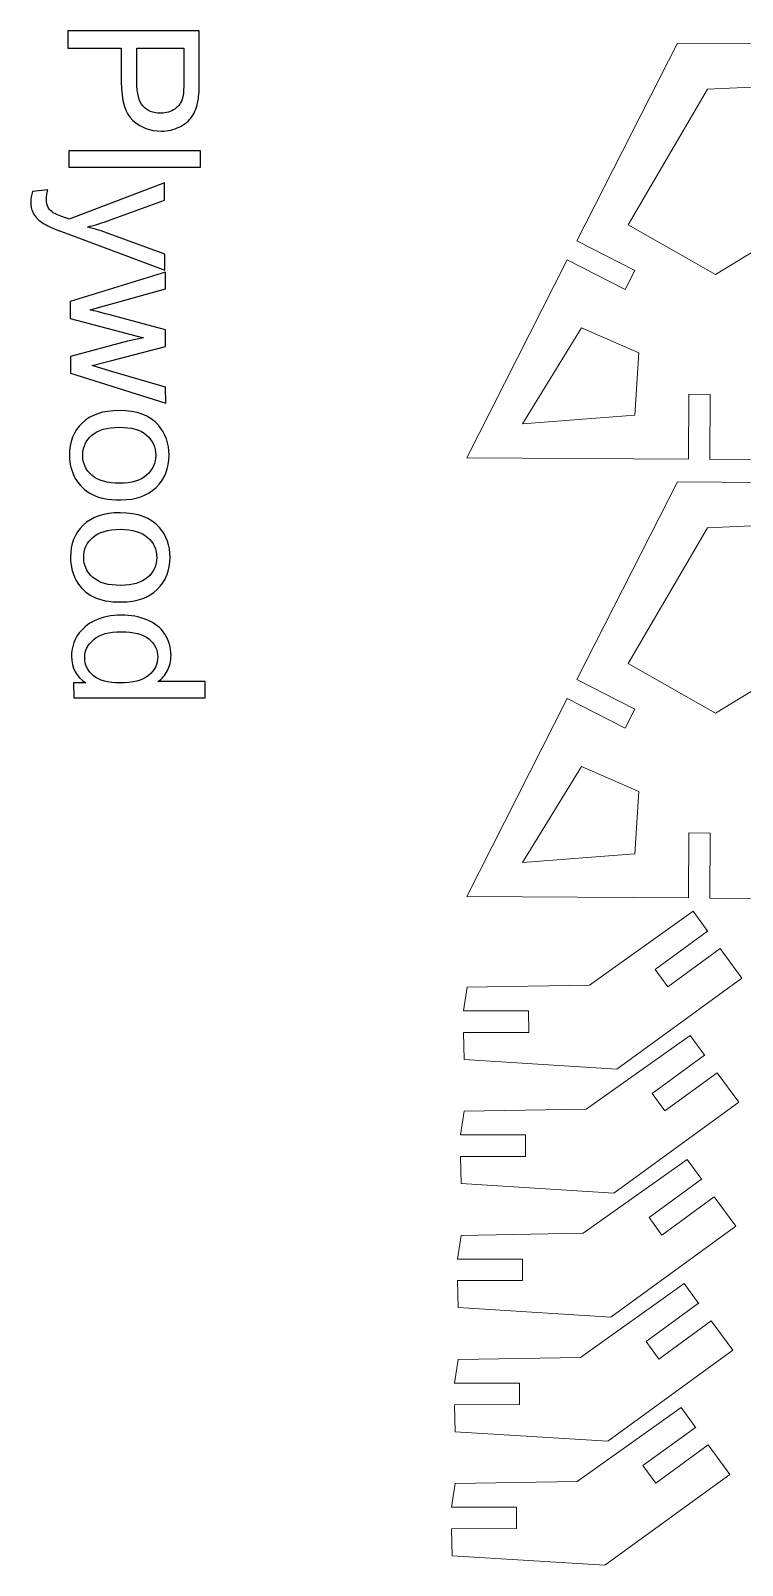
# Model space of a CAD drawing. Header units: inches. Extents: x -16.4 to 14.3, y -11.5 to 11.7.
# Drawn here: x -16.36 to -10.59, y -11.32 to 1.12 of the extents above; entities that cross this region are included whole.
import ezdxf

# ---------------------------------------------------------------- set-up
doc = ezdxf.new("R2010")
doc.units = ezdxf.units.IN
doc.header["$MEASUREMENT"] = 0
for name, color, linetype in [('Inside Cut', 7, 'Continuous'), ('Outside Cut', 7, 'Continuous'), ('Paper', 7, 'Continuous')]:
    doc.layers.add(name, color=color, linetype=linetype)

msp = doc.modelspace()

# ---------------------------------------------------------------- linework, layer by layer
at = {"layer": 'Inside Cut', "color": 1, "lineweight": 18}
for points, knots in [([(-10.808, -0.856), (-10.808, -0.856), (-9.6, -0.12), (-9.6, -0.12), (-9.6, -0.12), (-9.6, -0.12), (-9.735, 0.699), (-9.735, 0.699), (-9.735, 0.699), (-9.735, 0.699), (-10.875, 0.647), (-10.875, 0.647), (-10.875, 0.647), (-10.875, 0.647), (-11.517, -0.452), (-11.517, -0.452), (-11.517, -0.452), (-11.517, -0.452), (-10.808, -0.856), (-10.808, -0.856)], [0, 0, 0, 0, 0.166667, 0.166667, 0.166667, 0.166667, 0.333333, 0.333333, 0.333333, 0.333333, 0.5, 0.5, 0.5, 0.5, 0.666667, 0.666667, 0.666667, 0.666667, 1, 1, 1, 1]), ([(-12.375, -2.066), (-12.375, -2.066), (-11.896, -1.288), (-11.896, -1.288), (-11.896, -1.288), (-11.896, -1.288), (-11.431, -1.491), (-11.431, -1.491)], [0, 0, 0, 0, 0.333333, 0.333333, 0.333333, 0.333333, 1, 1, 1, 1]), ([(-12.375, -2.066), (-12.375, -2.066), (-11.464, -1.997), (-11.464, -1.997), (-11.464, -1.997), (-11.464, -1.997), (-11.431, -1.491), (-11.431, -1.491)], [0, 0, 0, 0, 0.333333, 0.333333, 0.333333, 0.333333, 1, 1, 1, 1]), ([(-10.808, -4.413), (-10.808, -4.413), (-9.6, -3.677), (-9.6, -3.677), (-9.6, -3.677), (-9.6, -3.677), (-9.735, -2.858), (-9.735, -2.858), (-9.735, -2.858), (-9.735, -2.858), (-10.875, -2.909), (-10.875, -2.909), (-10.875, -2.909), (-10.875, -2.909), (-11.517, -4.009), (-11.517, -4.009), (-11.517, -4.009), (-11.517, -4.009), (-10.808, -4.413), (-10.808, -4.413)], [0, 0, 0, 0, 0.166667, 0.166667, 0.166667, 0.166667, 0.333333, 0.333333, 0.333333, 0.333333, 0.5, 0.5, 0.5, 0.5, 0.666667, 0.666667, 0.666667, 0.666667, 1, 1, 1, 1]), ([(-12.375, -5.623), (-12.375, -5.623), (-11.896, -4.845), (-11.896, -4.845), (-11.896, -4.845), (-11.896, -4.845), (-11.431, -5.048), (-11.431, -5.048)], [0, 0, 0, 0, 0.333333, 0.333333, 0.333333, 0.333333, 1, 1, 1, 1]), ([(-12.375, -5.623), (-12.375, -5.623), (-11.464, -5.554), (-11.464, -5.554), (-11.464, -5.554), (-11.464, -5.554), (-11.431, -5.048), (-11.431, -5.048)], [0, 0, 0, 0, 0.333333, 0.333333, 0.333333, 0.333333, 1, 1, 1, 1])]:
    msp.add_open_spline(points, degree=3, knots=knots, dxfattribs=at)
at = {"layer": 'Outside Cut', "lineweight": 18}
for points, knots in [([(-9.32, 1.007), (-9.32, 1.007), (-11.118, 1.019), (-11.118, 1.019), (-11.118, 1.019), (-11.118, 1.019), (-11.933, -0.584), (-11.933, -0.584)], [0, 0, 0, 0, 0.333333, 0.333333, 0.333333, 0.333333, 1, 1, 1, 1]), ([(-12.011, -0.738), (-12.011, -0.738), (-11.542, -0.978), (-11.542, -0.978), (-11.542, -0.978), (-11.542, -0.978), (-11.463, -0.824), (-11.463, -0.824), (-11.463, -0.824), (-11.463, -0.824), (-11.933, -0.584), (-11.933, -0.584), (-11.933, -0.584), (-11.933, -0.584), (-11.931, -0.583), (-11.931, -0.583)], [0, 0, 0, 0, 0.2, 0.2, 0.2, 0.2, 0.4, 0.4, 0.4, 0.4, 0.6, 0.6, 0.6, 0.6, 1, 1, 1, 1]), ([(-12.011, -0.738), (-12.011, -0.738), (-12.827, -2.342), (-12.827, -2.342), (-12.827, -2.342), (-12.827, -2.342), (-11.028, -2.354), (-11.028, -2.354)], [0, 0, 0, 0, 0.333333, 0.333333, 0.333333, 0.333333, 1, 1, 1, 1]), ([(-10.854, -2.355), (-10.854, -2.355), (-9.056, -2.368), (-9.056, -2.368), (-9.056, -2.368), (-9.056, -2.368), (-8.241, -0.764), (-8.241, -0.764)], [0, 0, 0, 0, 0.333333, 0.333333, 0.333333, 0.333333, 1, 1, 1, 1]), ([(-10.854, -2.355), (-10.854, -2.355), (-10.851, -1.828), (-10.851, -1.828), (-10.851, -1.828), (-10.851, -1.828), (-11.025, -1.827), (-11.025, -1.827), (-11.025, -1.827), (-11.025, -1.827), (-11.029, -2.354), (-11.029, -2.354), (-11.029, -2.354), (-11.029, -2.354), (-11.028, -2.354), (-11.028, -2.354)], [0, 0, 0, 0, 0.2, 0.2, 0.2, 0.2, 0.4, 0.4, 0.4, 0.4, 0.6, 0.6, 0.6, 0.6, 1, 1, 1, 1]), ([(-9.32, -2.55), (-9.32, -2.55), (-11.118, -2.538), (-11.118, -2.538), (-11.118, -2.538), (-11.118, -2.538), (-11.933, -4.141), (-11.933, -4.141)], [0, 0, 0, 0, 0.333333, 0.333333, 0.333333, 0.333333, 1, 1, 1, 1]), ([(-12.011, -4.295), (-12.011, -4.295), (-11.542, -4.535), (-11.542, -4.535), (-11.542, -4.535), (-11.542, -4.535), (-11.463, -4.381), (-11.463, -4.381), (-11.463, -4.381), (-11.463, -4.381), (-11.933, -4.141), (-11.933, -4.141), (-11.933, -4.141), (-11.933, -4.141), (-11.931, -4.14), (-11.931, -4.14)], [0, 0, 0, 0, 0.2, 0.2, 0.2, 0.2, 0.4, 0.4, 0.4, 0.4, 0.6, 0.6, 0.6, 0.6, 1, 1, 1, 1]), ([(-12.011, -4.295), (-12.011, -4.295), (-12.827, -5.899), (-12.827, -5.899), (-12.827, -5.899), (-12.827, -5.899), (-11.028, -5.911), (-11.028, -5.911)], [0, 0, 0, 0, 0.333333, 0.333333, 0.333333, 0.333333, 1, 1, 1, 1]), ([(-10.854, -5.912), (-10.854, -5.912), (-9.056, -5.924), (-9.056, -5.924), (-9.056, -5.924), (-9.056, -5.924), (-8.241, -4.321), (-8.241, -4.321)], [0, 0, 0, 0, 0.333333, 0.333333, 0.333333, 0.333333, 1, 1, 1, 1]), ([(-10.854, -5.912), (-10.854, -5.912), (-10.851, -5.385), (-10.851, -5.385), (-10.851, -5.385), (-10.851, -5.385), (-11.025, -5.384), (-11.025, -5.384), (-11.025, -5.384), (-11.025, -5.384), (-11.029, -5.911), (-11.029, -5.911), (-11.029, -5.911), (-11.029, -5.911), (-11.028, -5.911), (-11.028, -5.911)], [0, 0, 0, 0, 0.2, 0.2, 0.2, 0.2, 0.4, 0.4, 0.4, 0.4, 0.6, 0.6, 0.6, 0.6, 1, 1, 1, 1]), ([(-12.852, -6.827), (-12.852, -6.827), (-12.823, -6.635), (-12.823, -6.635), (-12.823, -6.635), (-12.823, -6.635), (-11.832, -6.618), (-11.832, -6.618), (-11.832, -6.618), (-11.832, -6.618), (-10.99, -6.019), (-10.99, -6.019), (-10.99, -6.019), (-10.99, -6.019), (-10.871, -6.183), (-10.871, -6.183)], [0, 0, 0, 0, 0.2, 0.2, 0.2, 0.2, 0.4, 0.4, 0.4, 0.4, 0.6, 0.6, 0.6, 0.6, 1, 1, 1, 1]), ([(-10.77, -6.322), (-10.77, -6.322), (-11.196, -6.632), (-11.196, -6.632), (-11.196, -6.632), (-11.196, -6.632), (-11.299, -6.49), (-11.299, -6.49), (-11.299, -6.49), (-11.299, -6.49), (-10.873, -6.18), (-10.873, -6.18)], [0, 0, 0, 0, 0.25, 0.25, 0.25, 0.25, 0.5, 0.5, 0.5, 0.5, 1, 1, 1, 1]), ([(-10.77, -6.322), (-10.77, -6.322), (-10.596, -6.561), (-10.596, -6.561), (-10.596, -6.561), (-10.596, -6.561), (-11.609, -7.299), (-11.609, -7.299), (-11.609, -7.299), (-11.609, -7.299), (-12.848, -7.222), (-12.848, -7.222), (-12.848, -7.222), (-12.848, -7.222), (-12.852, -7.002), (-12.852, -7.002)], [0, 0, 0, 0, 0.2, 0.2, 0.2, 0.2, 0.4, 0.4, 0.4, 0.4, 0.6, 0.6, 0.6, 0.6, 1, 1, 1, 1]), ([(-12.852, -6.827), (-12.852, -6.827), (-12.325, -6.827), (-12.325, -6.827), (-12.325, -6.827), (-12.325, -6.827), (-12.324, -7.001), (-12.324, -7.001), (-12.324, -7.001), (-12.324, -7.001), (-12.852, -7.002), (-12.852, -7.002)], [0, 0, 0, 0, 0.25, 0.25, 0.25, 0.25, 0.5, 0.5, 0.5, 0.5, 1, 1, 1, 1]), ([(-12.877, -7.833), (-12.877, -7.833), (-12.848, -7.641), (-12.848, -7.641), (-12.848, -7.641), (-12.848, -7.641), (-11.857, -7.624), (-11.857, -7.624), (-11.857, -7.624), (-11.857, -7.624), (-11.015, -7.025), (-11.015, -7.025), (-11.015, -7.025), (-11.015, -7.025), (-10.895, -7.189), (-10.895, -7.189)], [0, 0, 0, 0, 0.2, 0.2, 0.2, 0.2, 0.4, 0.4, 0.4, 0.4, 0.6, 0.6, 0.6, 0.6, 1, 1, 1, 1]), ([(-10.795, -7.328), (-10.795, -7.328), (-11.22, -7.638), (-11.22, -7.638), (-11.22, -7.638), (-11.22, -7.638), (-11.323, -7.496), (-11.323, -7.496), (-11.323, -7.496), (-11.323, -7.496), (-10.898, -7.186), (-10.898, -7.186)], [0, 0, 0, 0, 0.25, 0.25, 0.25, 0.25, 0.5, 0.5, 0.5, 0.5, 1, 1, 1, 1]), ([(-10.795, -7.328), (-10.795, -7.328), (-10.62, -7.567), (-10.62, -7.567), (-10.62, -7.567), (-10.62, -7.567), (-11.633, -8.305), (-11.633, -8.305), (-11.633, -8.305), (-11.633, -8.305), (-12.872, -8.227), (-12.872, -8.227), (-12.872, -8.227), (-12.872, -8.227), (-12.876, -8.008), (-12.876, -8.008)], [0, 0, 0, 0, 0.2, 0.2, 0.2, 0.2, 0.4, 0.4, 0.4, 0.4, 0.6, 0.6, 0.6, 0.6, 1, 1, 1, 1]), ([(-12.877, -7.833), (-12.877, -7.833), (-12.349, -7.833), (-12.349, -7.833), (-12.349, -7.833), (-12.349, -7.833), (-12.349, -8.007), (-12.349, -8.007), (-12.349, -8.007), (-12.349, -8.007), (-12.876, -8.008), (-12.876, -8.008)], [0, 0, 0, 0, 0.25, 0.25, 0.25, 0.25, 0.5, 0.5, 0.5, 0.5, 1, 1, 1, 1]), ([(-12.901, -8.839), (-12.901, -8.839), (-12.872, -8.647), (-12.872, -8.647), (-12.872, -8.647), (-12.872, -8.647), (-11.881, -8.63), (-11.881, -8.63), (-11.881, -8.63), (-11.881, -8.63), (-11.039, -8.031), (-11.039, -8.031), (-11.039, -8.031), (-11.039, -8.031), (-10.92, -8.195), (-10.92, -8.195)], [0, 0, 0, 0, 0.2, 0.2, 0.2, 0.2, 0.4, 0.4, 0.4, 0.4, 0.6, 0.6, 0.6, 0.6, 1, 1, 1, 1]), ([(-10.819, -8.334), (-10.819, -8.334), (-11.245, -8.644), (-11.245, -8.644), (-11.245, -8.644), (-11.245, -8.644), (-11.348, -8.502), (-11.348, -8.502), (-11.348, -8.502), (-11.348, -8.502), (-10.922, -8.192), (-10.922, -8.192)], [0, 0, 0, 0, 0.25, 0.25, 0.25, 0.25, 0.5, 0.5, 0.5, 0.5, 1, 1, 1, 1]), ([(-10.819, -8.334), (-10.819, -8.334), (-10.645, -8.573), (-10.645, -8.573), (-10.645, -8.573), (-10.645, -8.573), (-11.658, -9.31), (-11.658, -9.31), (-11.658, -9.31), (-11.658, -9.31), (-12.896, -9.233), (-12.896, -9.233), (-12.896, -9.233), (-12.896, -9.233), (-12.901, -9.014), (-12.901, -9.014)], [0, 0, 0, 0, 0.2, 0.2, 0.2, 0.2, 0.4, 0.4, 0.4, 0.4, 0.6, 0.6, 0.6, 0.6, 1, 1, 1, 1]), ([(-12.901, -8.839), (-12.901, -8.839), (-12.373, -8.839), (-12.373, -8.839), (-12.373, -8.839), (-12.373, -8.839), (-12.373, -9.013), (-12.373, -9.013), (-12.373, -9.013), (-12.373, -9.013), (-12.901, -9.014), (-12.901, -9.014)], [0, 0, 0, 0, 0.25, 0.25, 0.25, 0.25, 0.5, 0.5, 0.5, 0.5, 1, 1, 1, 1]), ([(-12.925, -9.845), (-12.925, -9.845), (-12.896, -9.653), (-12.896, -9.653), (-12.896, -9.653), (-12.896, -9.653), (-11.905, -9.636), (-11.905, -9.636), (-11.905, -9.636), (-11.905, -9.636), (-11.064, -9.037), (-11.064, -9.037), (-11.064, -9.037), (-11.064, -9.037), (-10.944, -9.201), (-10.944, -9.201)], [0, 0, 0, 0, 0.2, 0.2, 0.2, 0.2, 0.4, 0.4, 0.4, 0.4, 0.6, 0.6, 0.6, 0.6, 1, 1, 1, 1]), ([(-10.843, -9.34), (-10.843, -9.34), (-11.269, -9.65), (-11.269, -9.65), (-11.269, -9.65), (-11.269, -9.65), (-11.372, -9.508), (-11.372, -9.508), (-11.372, -9.508), (-11.372, -9.508), (-10.946, -9.198), (-10.946, -9.198)], [0, 0, 0, 0, 0.25, 0.25, 0.25, 0.25, 0.5, 0.5, 0.5, 0.5, 1, 1, 1, 1]), ([(-10.843, -9.34), (-10.843, -9.34), (-10.669, -9.579), (-10.669, -9.579), (-10.669, -9.579), (-10.669, -9.579), (-11.682, -10.316), (-11.682, -10.316), (-11.682, -10.316), (-11.682, -10.316), (-12.921, -10.239), (-12.921, -10.239), (-12.921, -10.239), (-12.921, -10.239), (-12.925, -10.02), (-12.925, -10.02)], [0, 0, 0, 0, 0.2, 0.2, 0.2, 0.2, 0.4, 0.4, 0.4, 0.4, 0.6, 0.6, 0.6, 0.6, 1, 1, 1, 1]), ([(-12.925, -9.845), (-12.925, -9.845), (-12.398, -9.845), (-12.398, -9.845), (-12.398, -9.845), (-12.398, -9.845), (-12.398, -10.019), (-12.398, -10.019), (-12.398, -10.019), (-12.398, -10.019), (-12.925, -10.02), (-12.925, -10.02)], [0, 0, 0, 0, 0.25, 0.25, 0.25, 0.25, 0.5, 0.5, 0.5, 0.5, 1, 1, 1, 1]), ([(-12.95, -10.851), (-12.95, -10.851), (-12.921, -10.659), (-12.921, -10.659), (-12.921, -10.659), (-12.921, -10.659), (-11.93, -10.642), (-11.93, -10.642), (-11.93, -10.642), (-11.93, -10.642), (-11.088, -10.043), (-11.088, -10.043), (-11.088, -10.043), (-11.088, -10.043), (-10.969, -10.207), (-10.969, -10.207)], [0, 0, 0, 0, 0.2, 0.2, 0.2, 0.2, 0.4, 0.4, 0.4, 0.4, 0.6, 0.6, 0.6, 0.6, 1, 1, 1, 1]), ([(-10.868, -10.346), (-10.868, -10.346), (-11.294, -10.656), (-11.294, -10.656), (-11.294, -10.656), (-11.294, -10.656), (-11.397, -10.514), (-11.397, -10.514), (-11.397, -10.514), (-11.397, -10.514), (-10.971, -10.204), (-10.971, -10.204)], [0, 0, 0, 0, 0.25, 0.25, 0.25, 0.25, 0.5, 0.5, 0.5, 0.5, 1, 1, 1, 1]), ([(-10.868, -10.346), (-10.868, -10.346), (-10.693, -10.585), (-10.693, -10.585), (-10.693, -10.585), (-10.693, -10.585), (-11.706, -11.322), (-11.706, -11.322), (-11.706, -11.322), (-11.706, -11.322), (-12.945, -11.245), (-12.945, -11.245), (-12.945, -11.245), (-12.945, -11.245), (-12.95, -11.026), (-12.95, -11.026)], [0, 0, 0, 0, 0.2, 0.2, 0.2, 0.2, 0.4, 0.4, 0.4, 0.4, 0.6, 0.6, 0.6, 0.6, 1, 1, 1, 1]), ([(-12.95, -10.851), (-12.95, -10.851), (-12.422, -10.85), (-12.422, -10.85), (-12.422, -10.85), (-12.422, -10.85), (-12.422, -11.025), (-12.422, -11.025), (-12.422, -11.025), (-12.422, -11.025), (-12.95, -11.026), (-12.95, -11.026)], [0, 0, 0, 0, 0.25, 0.25, 0.25, 0.25, 0.5, 0.5, 0.5, 0.5, 1, 1, 1, 1])]:
    msp.add_open_spline(points, degree=3, knots=knots, dxfattribs=at)
at = {"layer": 'Paper'}
for points, knots in [([(-16.062, 1.12), (-16.062, 1.12), (-14.996, 1.121), (-14.996, 1.121), (-14.996, 1.121), (-14.996, 1.121), (-14.996, 0.719), (-14.996, 0.719), (-14.996, 0.719), (-14.995, 0.648), (-14.999, 0.594), (-15.005, 0.557), (-15.005, 0.557), (-15.014, 0.504), (-15.031, 0.461), (-15.055, 0.425), (-15.055, 0.425), (-15.08, 0.39), (-15.114, 0.361), (-15.158, 0.34), (-15.158, 0.34), (-15.202, 0.318), (-15.251, 0.307), (-15.304, 0.307), (-15.304, 0.307), (-15.394, 0.307), (-15.471, 0.336), (-15.534, 0.393), (-15.534, 0.393), (-15.597, 0.451), (-15.628, 0.555), (-15.628, 0.706), (-15.628, 0.706), (-15.628, 0.706), (-15.629, 0.98), (-15.629, 0.98), (-15.629, 0.98), (-15.629, 0.98), (-16.062, 0.979), (-16.062, 0.979), (-16.062, 0.979), (-16.062, 0.979), (-16.062, 1.12), (-16.062, 1.12)], [0, 0, 0, 0, 0.083333, 0.083333, 0.083333, 0.083333, 0.166667, 0.166667, 0.166667, 0.166667, 0.25, 0.25, 0.25, 0.25, 0.333333, 0.333333, 0.333333, 0.333333, 0.416667, 0.416667, 0.416667, 0.416667, 0.5, 0.5, 0.5, 0.5, 0.583333, 0.583333, 0.583333, 0.583333, 0.666667, 0.666667, 0.666667, 0.666667, 0.75, 0.75, 0.75, 0.75, 0.833333, 0.833333, 0.833333, 0.833333, 1, 1, 1, 1]), ([(-15.503, 0.98), (-15.503, 0.98), (-15.502, 0.704), (-15.502, 0.704), (-15.502, 0.704), (-15.502, 0.613), (-15.486, 0.548), (-15.452, 0.51), (-15.452, 0.51), (-15.417, 0.471), (-15.37, 0.452), (-15.308, 0.452), (-15.308, 0.452), (-15.264, 0.453), (-15.225, 0.464), (-15.194, 0.486), (-15.194, 0.486), (-15.162, 0.509), (-15.141, 0.539), (-15.131, 0.576), (-15.131, 0.576), (-15.124, 0.599), (-15.121, 0.643), (-15.121, 0.707), (-15.121, 0.707), (-15.121, 0.707), (-15.122, 0.98), (-15.122, 0.98), (-15.122, 0.98), (-15.122, 0.98), (-15.503, 0.98), (-15.503, 0.98)], [0, 0, 0, 0, 0.111111, 0.111111, 0.111111, 0.111111, 0.222222, 0.222222, 0.222222, 0.222222, 0.333333, 0.333333, 0.333333, 0.333333, 0.444444, 0.444444, 0.444444, 0.444444, 0.555556, 0.555556, 0.555556, 0.555556, 0.666667, 0.666667, 0.666667, 0.666667, 0.777778, 0.777778, 0.777778, 0.777778, 1, 1, 1, 1]), ([(-16.053, 0.146), (-16.053, 0.146), (-14.986, 0.148), (-14.986, 0.148), (-14.986, 0.148), (-14.986, 0.148), (-14.986, 0.016), (-14.986, 0.016), (-14.986, 0.016), (-14.986, 0.016), (-16.053, 0.015), (-16.053, 0.015), (-16.053, 0.015), (-16.053, 0.015), (-16.053, 0.146), (-16.053, 0.146)], [0, 0, 0, 0, 0.2, 0.2, 0.2, 0.2, 0.4, 0.4, 0.4, 0.4, 0.6, 0.6, 0.6, 0.6, 1, 1, 1, 1]), ([(-16.347, -0.182), (-16.347, -0.182), (-16.224, -0.168), (-16.224, -0.168), (-16.224, -0.168), (-16.232, -0.196), (-16.236, -0.221), (-16.236, -0.242), (-16.236, -0.242), (-16.236, -0.272), (-16.231, -0.295), (-16.221, -0.312), (-16.221, -0.312), (-16.211, -0.33), (-16.198, -0.344), (-16.18, -0.355), (-16.18, -0.355), (-16.167, -0.363), (-16.135, -0.377), (-16.083, -0.395), (-16.083, -0.395), (-16.075, -0.397), (-16.065, -0.401), (-16.051, -0.407), (-16.051, -0.407), (-16.051, -0.407), (-15.277, -0.113), (-15.277, -0.113), (-15.277, -0.113), (-15.277, -0.113), (-15.277, -0.254), (-15.277, -0.254), (-15.277, -0.254), (-15.277, -0.254), (-15.724, -0.415), (-15.724, -0.415), (-15.724, -0.415), (-15.781, -0.436), (-15.84, -0.455), (-15.903, -0.471), (-15.903, -0.471), (-15.843, -0.486), (-15.784, -0.504), (-15.727, -0.525), (-15.727, -0.525), (-15.727, -0.525), (-15.276, -0.69), (-15.276, -0.69), (-15.276, -0.69), (-15.276, -0.69), (-15.276, -0.82), (-15.276, -0.82), (-15.276, -0.82), (-15.276, -0.82), (-16.062, -0.527), (-16.062, -0.527), (-16.062, -0.527), (-16.147, -0.496), (-16.205, -0.472), (-16.238, -0.454), (-16.238, -0.454), (-16.281, -0.431), (-16.312, -0.404), (-16.333, -0.374), (-16.333, -0.374), (-16.353, -0.344), (-16.363, -0.308), (-16.363, -0.267), (-16.363, -0.267), (-16.363, -0.241), (-16.358, -0.213), (-16.347, -0.182)], [0, 0, 0, 0, 0.052632, 0.052632, 0.052632, 0.052632, 0.105263, 0.105263, 0.105263, 0.105263, 0.157895, 0.157895, 0.157895, 0.157895, 0.210526, 0.210526, 0.210526, 0.210526, 0.263158, 0.263158, 0.263158, 0.263158, 0.315789, 0.315789, 0.315789, 0.315789, 0.368421, 0.368421, 0.368421, 0.368421, 0.421053, 0.421053, 0.421053, 0.421053, 0.473684, 0.473684, 0.473684, 0.473684, 0.526316, 0.526316, 0.526316, 0.526316, 0.578947, 0.578947, 0.578947, 0.578947, 0.631579, 0.631579, 0.631579, 0.631579, 0.684211, 0.684211, 0.684211, 0.684211, 0.736842, 0.736842, 0.736842, 0.736842, 0.789474, 0.789474, 0.789474, 0.789474, 0.842105, 0.842105, 0.842105, 0.842105, 0.894737, 0.894737, 0.894737, 0.894737, 1, 1, 1, 1]), ([(-16.042, -1.075), (-16.042, -1.075), (-15.269, -0.838), (-15.269, -0.838), (-15.269, -0.838), (-15.269, -0.838), (-15.27, -0.973), (-15.27, -0.973), (-15.27, -0.973), (-15.27, -0.973), (-15.715, -1.097), (-15.715, -1.097), (-15.715, -1.097), (-15.715, -1.097), (-15.881, -1.143), (-15.881, -1.143), (-15.881, -1.143), (-15.873, -1.144), (-15.82, -1.158), (-15.722, -1.182), (-15.722, -1.182), (-15.722, -1.182), (-15.269, -1.305), (-15.269, -1.305), (-15.269, -1.305), (-15.269, -1.305), (-15.269, -1.439), (-15.269, -1.439), (-15.269, -1.439), (-15.269, -1.439), (-15.717, -1.556), (-15.717, -1.556), (-15.717, -1.556), (-15.717, -1.556), (-15.864, -1.594), (-15.864, -1.594), (-15.864, -1.594), (-15.864, -1.594), (-15.715, -1.639), (-15.715, -1.639), (-15.715, -1.639), (-15.715, -1.639), (-15.269, -1.77), (-15.269, -1.77), (-15.269, -1.77), (-15.269, -1.77), (-15.268, -1.898), (-15.268, -1.898), (-15.268, -1.898), (-15.268, -1.898), (-16.041, -1.657), (-16.041, -1.657), (-16.041, -1.657), (-16.041, -1.657), (-16.041, -1.521), (-16.041, -1.521), (-16.041, -1.521), (-16.041, -1.521), (-15.579, -1.397), (-15.579, -1.397), (-15.579, -1.397), (-15.579, -1.397), (-15.447, -1.368), (-15.447, -1.368), (-15.447, -1.368), (-15.447, -1.368), (-16.042, -1.212), (-16.042, -1.212), (-16.042, -1.212), (-16.042, -1.212), (-16.042, -1.075), (-16.042, -1.075)], [0, 0, 0, 0, 0.052632, 0.052632, 0.052632, 0.052632, 0.105263, 0.105263, 0.105263, 0.105263, 0.157895, 0.157895, 0.157895, 0.157895, 0.210526, 0.210526, 0.210526, 0.210526, 0.263158, 0.263158, 0.263158, 0.263158, 0.315789, 0.315789, 0.315789, 0.315789, 0.368421, 0.368421, 0.368421, 0.368421, 0.421053, 0.421053, 0.421053, 0.421053, 0.473684, 0.473684, 0.473684, 0.473684, 0.526316, 0.526316, 0.526316, 0.526316, 0.578947, 0.578947, 0.578947, 0.578947, 0.631579, 0.631579, 0.631579, 0.631579, 0.684211, 0.684211, 0.684211, 0.684211, 0.736842, 0.736842, 0.736842, 0.736842, 0.789474, 0.789474, 0.789474, 0.789474, 0.842105, 0.842105, 0.842105, 0.842105, 0.894737, 0.894737, 0.894737, 0.894737, 1, 1, 1, 1]), ([(-15.645, -1.959), (-15.502, -1.959), (-15.396, -1.999), (-15.327, -2.078), (-15.327, -2.078), (-15.27, -2.144), (-15.241, -2.225), (-15.241, -2.321), (-15.241, -2.321), (-15.241, -2.427), (-15.276, -2.514), (-15.345, -2.582), (-15.345, -2.582), (-15.415, -2.649), (-15.511, -2.683), (-15.633, -2.683), (-15.633, -2.683), (-15.733, -2.683), (-15.811, -2.668), (-15.868, -2.638), (-15.868, -2.638), (-15.925, -2.609), (-15.969, -2.565), (-16.001, -2.509), (-16.001, -2.509), (-16.033, -2.451), (-16.048, -2.389), (-16.049, -2.322), (-16.049, -2.322), (-16.049, -2.214), (-16.014, -2.126), (-15.945, -2.06), (-15.945, -2.06), (-15.876, -1.993), (-15.776, -1.959), (-15.645, -1.959)], [0, 0, 0, 0, 0.1, 0.1, 0.1, 0.1, 0.2, 0.2, 0.2, 0.2, 0.3, 0.3, 0.3, 0.3, 0.4, 0.4, 0.4, 0.4, 0.5, 0.5, 0.5, 0.5, 0.6, 0.6, 0.6, 0.6, 0.7, 0.7, 0.7, 0.7, 0.8, 0.8, 0.8, 0.8, 1, 1, 1, 1]), ([(-15.645, -2.094), (-15.744, -2.094), (-15.818, -2.116), (-15.867, -2.159), (-15.867, -2.159), (-15.916, -2.202), (-15.941, -2.256), (-15.941, -2.322), (-15.941, -2.322), (-15.941, -2.387), (-15.916, -2.441), (-15.867, -2.484), (-15.867, -2.484), (-15.817, -2.527), (-15.742, -2.548), (-15.64, -2.548), (-15.64, -2.548), (-15.545, -2.548), (-15.472, -2.526), (-15.423, -2.483), (-15.423, -2.483), (-15.374, -2.44), (-15.349, -2.386), (-15.349, -2.321), (-15.349, -2.321), (-15.35, -2.256), (-15.374, -2.201), (-15.423, -2.158), (-15.423, -2.158), (-15.472, -2.115), (-15.546, -2.094), (-15.645, -2.094)], [0, 0, 0, 0, 0.111111, 0.111111, 0.111111, 0.111111, 0.222222, 0.222222, 0.222222, 0.222222, 0.333333, 0.333333, 0.333333, 0.333333, 0.444444, 0.444444, 0.444444, 0.444444, 0.555556, 0.555556, 0.555556, 0.555556, 0.666667, 0.666667, 0.666667, 0.666667, 0.777778, 0.777778, 0.777778, 0.777778, 1, 1, 1, 1]), ([(-15.637, -2.788), (-15.494, -2.788), (-15.388, -2.827), (-15.319, -2.907), (-15.319, -2.907), (-15.262, -2.973), (-15.233, -3.054), (-15.233, -3.15), (-15.233, -3.15), (-15.233, -3.256), (-15.267, -3.343), (-15.337, -3.41), (-15.337, -3.41), (-15.406, -3.478), (-15.503, -3.511), (-15.625, -3.511), (-15.625, -3.511), (-15.725, -3.512), (-15.803, -3.497), (-15.86, -3.467), (-15.86, -3.467), (-15.917, -3.437), (-15.961, -3.394), (-15.993, -3.337), (-15.993, -3.337), (-16.024, -3.28), (-16.04, -3.218), (-16.04, -3.15), (-16.04, -3.15), (-16.041, -3.042), (-16.006, -2.955), (-15.937, -2.888), (-15.937, -2.888), (-15.867, -2.821), (-15.768, -2.788), (-15.637, -2.788)], [0, 0, 0, 0, 0.1, 0.1, 0.1, 0.1, 0.2, 0.2, 0.2, 0.2, 0.3, 0.3, 0.3, 0.3, 0.4, 0.4, 0.4, 0.4, 0.5, 0.5, 0.5, 0.5, 0.6, 0.6, 0.6, 0.6, 0.7, 0.7, 0.7, 0.7, 0.8, 0.8, 0.8, 0.8, 1, 1, 1, 1]), ([(-15.637, -2.922), (-15.736, -2.922), (-15.81, -2.944), (-15.859, -2.987), (-15.859, -2.987), (-15.908, -3.031), (-15.933, -3.085), (-15.933, -3.15), (-15.933, -3.15), (-15.933, -3.215), (-15.908, -3.269), (-15.858, -3.312), (-15.858, -3.312), (-15.809, -3.356), (-15.733, -3.377), (-15.632, -3.377), (-15.632, -3.377), (-15.537, -3.377), (-15.464, -3.355), (-15.415, -3.312), (-15.415, -3.312), (-15.366, -3.268), (-15.341, -3.214), (-15.341, -3.15), (-15.341, -3.15), (-15.341, -3.084), (-15.366, -3.03), (-15.415, -2.987), (-15.415, -2.987), (-15.464, -2.944), (-15.538, -2.922), (-15.637, -2.922)], [0, 0, 0, 0, 0.111111, 0.111111, 0.111111, 0.111111, 0.222222, 0.222222, 0.222222, 0.222222, 0.333333, 0.333333, 0.333333, 0.333333, 0.444444, 0.444444, 0.444444, 0.444444, 0.555556, 0.555556, 0.555556, 0.555556, 0.666667, 0.666667, 0.666667, 0.666667, 0.777778, 0.777778, 0.777778, 0.777778, 1, 1, 1, 1]), ([(-16.015, -4.167), (-16.015, -4.167), (-15.917, -4.167), (-15.917, -4.167), (-15.917, -4.167), (-15.994, -4.118), (-16.032, -4.046), (-16.032, -3.951), (-16.032, -3.951), (-16.032, -3.889), (-16.015, -3.832), (-15.982, -3.781), (-15.982, -3.781), (-15.948, -3.729), (-15.9, -3.689), (-15.839, -3.66), (-15.839, -3.66), (-15.779, -3.632), (-15.709, -3.618), (-15.629, -3.618), (-15.629, -3.618), (-15.552, -3.618), (-15.483, -3.63), (-15.42, -3.656), (-15.42, -3.656), (-15.357, -3.682), (-15.309, -3.72), (-15.275, -3.771), (-15.275, -3.771), (-15.242, -3.823), (-15.225, -3.88), (-15.225, -3.944), (-15.225, -3.944), (-15.225, -3.99), (-15.235, -4.032), (-15.254, -4.068), (-15.254, -4.068), (-15.274, -4.105), (-15.299, -4.134), (-15.331, -4.157), (-15.331, -4.157), (-15.331, -4.157), (-14.948, -4.157), (-14.948, -4.157), (-14.948, -4.157), (-14.948, -4.157), (-14.948, -4.287), (-14.948, -4.287), (-14.948, -4.287), (-14.948, -4.287), (-16.014, -4.288), (-16.014, -4.288), (-16.014, -4.288), (-16.014, -4.288), (-16.015, -4.167), (-16.015, -4.167)], [0, 0, 0, 0, 0.066667, 0.066667, 0.066667, 0.066667, 0.133333, 0.133333, 0.133333, 0.133333, 0.2, 0.2, 0.2, 0.2, 0.266667, 0.266667, 0.266667, 0.266667, 0.333333, 0.333333, 0.333333, 0.333333, 0.4, 0.4, 0.4, 0.4, 0.466667, 0.466667, 0.466667, 0.466667, 0.533333, 0.533333, 0.533333, 0.533333, 0.6, 0.6, 0.6, 0.6, 0.666667, 0.666667, 0.666667, 0.666667, 0.733333, 0.733333, 0.733333, 0.733333, 0.8, 0.8, 0.8, 0.8, 0.866667, 0.866667, 0.866667, 0.866667, 1, 1, 1, 1]), ([(-15.629, -3.752), (-15.728, -3.752), (-15.802, -3.773), (-15.851, -3.815), (-15.851, -3.815), (-15.9, -3.857), (-15.925, -3.906), (-15.925, -3.963), (-15.925, -3.963), (-15.925, -4.02), (-15.901, -4.069), (-15.854, -4.109), (-15.854, -4.109), (-15.807, -4.149), (-15.736, -4.168), (-15.64, -4.168), (-15.64, -4.168), (-15.534, -4.168), (-15.457, -4.148), (-15.407, -4.107), (-15.407, -4.107), (-15.358, -4.066), (-15.333, -4.016), (-15.333, -3.956), (-15.333, -3.956), (-15.333, -3.898), (-15.357, -3.85), (-15.404, -3.81), (-15.404, -3.81), (-15.452, -3.772), (-15.527, -3.752), (-15.629, -3.752)], [0, 0, 0, 0, 0.111111, 0.111111, 0.111111, 0.111111, 0.222222, 0.222222, 0.222222, 0.222222, 0.333333, 0.333333, 0.333333, 0.333333, 0.444444, 0.444444, 0.444444, 0.444444, 0.555556, 0.555556, 0.555556, 0.555556, 0.666667, 0.666667, 0.666667, 0.666667, 0.777778, 0.777778, 0.777778, 0.777778, 1, 1, 1, 1])]:
    msp.add_open_spline(points, degree=3, knots=knots, dxfattribs=at)

doc.saveas('drawing.dxf')
